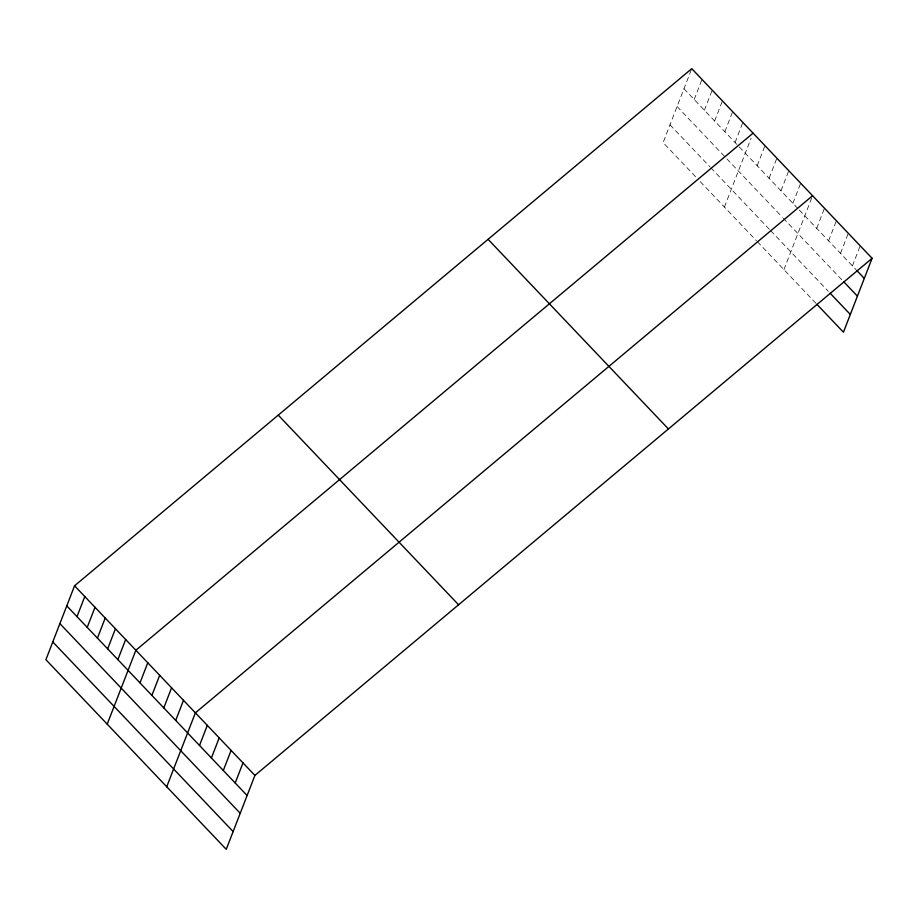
<?xml version="1.0" encoding="UTF-8"?>
<svg xmlns="http://www.w3.org/2000/svg" width="918" height="918" viewBox="0 0 918 918"><rect width="100%" height="100%" fill="white"/><g stroke="black" fill="none" stroke-linecap="round" stroke-linejoin="round"><path stroke-width="0.69" stroke-dasharray="4.59 3.44" d="M691.277 69.929L663.094 142.577L696.544 177.748M694.192 99.511L701.983 79.418M704.404 110.252L712.196 90.159M714.629 121.004L722.42 100.911M724.841 131.744L732.644 111.652M735.066 142.497L742.857 122.404M724.417 207.055L751.131 138.17M757.189 165.756L764.981 145.664M769.089 178.276L776.88 158.183M780.989 190.783L788.78 170.691M792.888 203.303L800.691 183.21M783.926 269.628L812.591 195.729M816.699 228.341L824.49 208.248M828.598 240.849L836.39 220.756M840.498 253.368L848.301 233.275M852.409 265.887L860.2 245.794M683.967 88.759L798.385 209.086M799.303 210.038L856.069 269.731M677.082 106.522L782.343 217.21M783.261 218.174L841.852 279.795M669.979 124.814L709.935 166.824M710.865 167.799L769.754 229.729M770.672 230.693L828.346 291.35M700.262 181.649L756.455 240.745M757.373 241.709L815.964 303.33"/><path stroke-width="1.38" d="M74.565 585.787L45.9 659.686L226.241 849.334L254.906 775.423L872.1 258.314L691.759 68.666L74.565 585.787L254.906 775.423M76.997 616.621L84.789 596.528M87.21 627.373L95.002 607.28M97.434 638.113L105.226 618.021M107.647 648.865L115.438 628.773M117.871 659.606L125.663 639.513M107.211 724.164L135.875 650.265L753.081 133.144M139.995 682.866L147.787 662.785M151.895 695.385L159.686 675.292M163.794 707.904L171.586 687.811M175.694 720.423L183.485 700.331M166.732 786.749L195.396 712.838L812.591 195.729M199.504 745.45L207.296 725.358M211.404 757.97L219.195 737.877M223.303 770.489L231.095 750.396M235.203 782.997L243.006 762.904M872.1 258.314L843.435 332.213L816.882 304.294M856.987 270.695L864.308 278.395M843.688 281.723L857.423 296.158M830.182 293.278L850.32 314.449M488.089 239.323L668.43 428.958M278.246 415.143L458.575 604.778M66.773 605.88L247.114 795.516M59.888 623.632L240.218 813.279M52.785 641.934L233.126 831.57"/></g></svg>
